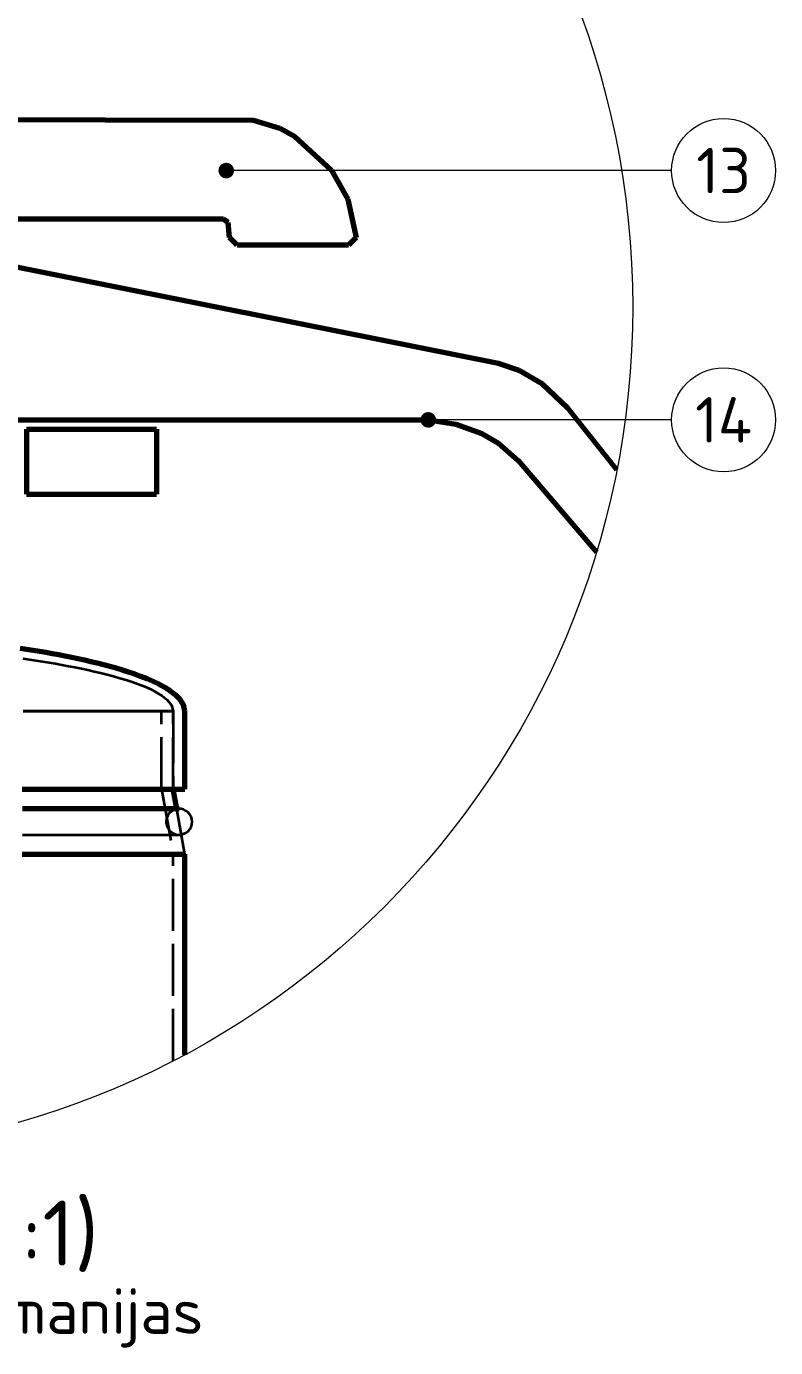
# Model space of a CAD drawing. Header units: millimetres. Extents: x 0 to 2208, y 0 to 420.
# Drawn here: x 835.3 to 892.9, y 245.7 to 347.3 of the extents above; entities that cross this region are included whole.
import ezdxf
from ezdxf.enums import TextEntityAlignment as Align

# ---------------------------------------------------------------- set-up
doc = ezdxf.new("R2010")
doc.units = ezdxf.units.MM
doc.linetypes.add('IRAM-E-TRAZOS', pattern=[5, 4, -1])
for name, color, linetype, lineweight in [('01-VISIBLE', 7, 'CONTINUOUS', 70), ('02-OCULTA', 4, 'IRAM-E-TRAZOS', 35), ('06-TEXTO', 7, 'CONTINUOUS', 25), ('08-FINA', 5, 'CONTINUOUS', 18)]:
    doc.layers.add(name, color=color, linetype=linetype, lineweight=lineweight)
doc.styles.add('ISO3098', font='isocpeur.ttf')

msp = doc.modelspace()

# ---------------------------------------------------------------- hatches: boundary and pattern name
at = {"layer": '08-FINA'}
h = msp.add_hatch(color=7, dxfattribs=at)
h.dxf.hatch_style = 1
edge = h.paths.add_edge_path()
edge.add_arc((850.634, 336.245), 0.6, 0, 360)
h = msp.add_hatch(color=7, dxfattribs=at)
h.dxf.hatch_style = 1
edge = h.paths.add_edge_path()
edge.add_arc((866.184, 317.065), 0.6, 0, 360)

# ---------------------------------------------------------------- linework, layer by layer
at = {"layer": '01-VISIBLE'}
for points in [[(818.428, 340.201), (852.744, 340.135)], [(852.744, 340.135), (854.754, 339.505)], [(854.754, 339.505), (855.924, 338.865)], [(855.924, 338.865), (858.724, 336.275)], [(858.724, 336.275), (859.994, 334.055)], [(859.994, 334.055), (860.634, 331.085)], [(850.414, 332.515), (825.754, 332.515)], [(850.784, 332.255), (850.414, 332.515)], [(850.894, 331.085), (850.784, 332.255)], [(851.474, 330.505), (850.894, 331.085)], [(860.044, 330.505), (851.474, 330.505)], [(860.634, 331.085), (860.044, 330.505)], [(871.584, 321.405), (832.424, 329.235)], [(873.174, 320.875), (871.584, 321.405)], [(874.974, 319.815), (873.174, 320.875)], [(876.924, 317.965), (874.974, 319.815)], [(880.702, 313.23), (876.924, 317.965)], [(832.744, 317.065), (866.184, 317.065)], [(835.254, 316.355), (845.254, 316.355)], [(835.254, 316.355), (835.254, 315.855), (835.254, 315.355), (835.254, 314.855), (835.254, 314.355), (835.254, 313.855), (835.254, 313.355), (835.254, 312.855), (835.254, 312.355), (835.254, 311.855), (835.254, 311.355)], [(845.254, 316.355), (845.254, 315.855), (845.254, 315.355), (845.254, 314.855), (845.254, 314.355), (845.254, 313.855), (845.254, 313.355), (845.254, 312.855), (845.254, 312.355), (845.254, 311.855), (845.254, 311.355)], [(866.184, 317.065), (868.304, 316.745)], [(868.304, 316.745), (870.314, 316.005)], [(870.314, 316.005), (871.584, 315.265)], [(871.584, 315.265), (873.114, 313.945)], [(873.114, 313.945), (879.127, 306.877)], [(835.254, 311.355), (845.254, 311.355)], [(847.454, 294.645), (847.347, 295.133), (847.078, 295.556), (846.724, 295.913), (846.323, 296.217), (845.897, 296.484), (845.455, 296.723), (845.001, 296.94), (844.539, 297.139), (844.071, 297.323), (843.598, 297.495), (843.121, 297.656), (842.642, 297.807), (842.159, 297.951), (841.675, 298.087), (841.189, 298.216), (840.701, 298.34), (840.212, 298.458), (839.722, 298.57), (839.231, 298.679), (838.739, 298.783), (838.245, 298.883), (837.752, 298.979), (837.257, 299.071), (836.762, 299.16), (836.266, 299.246), (835.77, 299.328), (835.273, 299.408), (834.776, 299.486)], [(847.454, 288.645), (847.454, 294.645)], [(834.921, 288.645), (835.423, 288.645), (835.924, 288.645), (836.425, 288.645), (836.927, 288.645), (837.428, 288.645), (837.929, 288.645), (838.43, 288.645), (838.932, 288.645), (839.433, 288.645), (839.934, 288.645), (840.436, 288.645), (840.937, 288.645), (841.438, 288.645), (841.94, 288.645), (842.441, 288.645), (842.942, 288.645), (843.444, 288.645), (843.945, 288.645), (844.446, 288.645), (844.948, 288.645), (845.449, 288.645), (845.95, 288.645), (846.452, 288.645), (846.953, 288.645), (847.454, 288.645)], [(846.824, 287.145), (846.554, 288.645)], [(847.004, 287.145), (846.502, 287.145), (846, 287.145), (845.498, 287.145), (844.996, 287.145), (844.494, 287.145), (843.992, 287.145), (843.49, 287.145), (842.988, 287.145), (842.486, 287.145), (841.984, 287.145), (841.482, 287.145), (840.98, 287.145), (840.478, 287.145), (839.976, 287.145), (839.474, 287.145), (838.972, 287.145), (838.47, 287.145), (837.968, 287.145), (837.466, 287.145), (836.964, 287.145), (836.462, 287.145), (835.96, 287.145), (835.458, 287.145), (834.956, 287.145)], [(834.921, 283.645), (835.423, 283.645), (835.924, 283.645), (836.425, 283.645), (836.927, 283.645), (837.428, 283.645), (837.929, 283.645), (838.43, 283.645), (838.932, 283.645), (839.433, 283.645), (839.934, 283.645), (840.436, 283.645), (840.937, 283.645), (841.438, 283.645), (841.94, 283.645), (842.441, 283.645), (842.942, 283.645), (843.444, 283.645), (843.945, 283.645), (844.446, 283.645), (844.948, 283.645), (845.449, 283.645), (845.95, 283.645), (846.452, 283.645), (846.953, 283.645), (847.454, 283.645)], [(847.454, 268.221), (847.454, 283.645)]]:
    msp.add_lwpolyline(points, dxfattribs=at)
at = {"layer": '02-OCULTA'}
for points in [[(795.274, 340.245), (852.744, 340.135)], [(852.744, 340.135), (854.754, 339.505)], [(854.754, 339.505), (855.924, 338.865)], [(855.924, 338.865), (858.724, 336.275)], [(858.724, 336.275), (859.994, 334.055)], [(859.994, 334.055), (860.634, 331.085)], [(850.414, 332.515), (825.754, 332.515)], [(850.784, 332.255), (850.414, 332.515)], [(850.894, 331.085), (850.784, 332.255)], [(851.474, 330.505), (850.894, 331.085)], [(860.044, 330.505), (851.474, 330.505)], [(860.634, 331.085), (860.044, 330.505)], [(871.584, 321.405), (832.424, 329.235)], [(873.174, 320.875), (871.584, 321.405)], [(874.974, 319.815), (873.174, 320.875)], [(876.924, 317.965), (874.974, 319.815)], [(880.702, 313.23), (876.924, 317.965)], [(832.744, 317.065), (866.184, 317.065)], [(835.254, 311.355), (835.254, 311.855), (835.254, 312.355), (835.254, 312.855), (835.254, 313.355), (835.254, 313.855), (835.254, 314.355), (835.254, 314.855), (835.254, 315.355), (835.254, 315.855), (835.254, 316.355)], [(845.254, 311.355), (845.254, 311.855), (845.254, 312.355), (845.254, 312.855), (845.254, 313.355), (845.254, 313.855), (845.254, 314.355), (845.254, 314.855), (845.254, 315.355), (845.254, 315.855), (845.254, 316.355)], [(866.184, 317.065), (868.304, 316.745)], [(868.304, 316.745), (870.314, 316.005)], [(870.314, 316.005), (871.584, 315.265)], [(871.584, 315.265), (873.114, 313.945)], [(873.114, 313.945), (879.127, 306.877)], [(834.981, 298.704), (835.484, 298.631), (835.985, 298.555), (836.487, 298.476), (836.988, 298.394), (837.488, 298.309), (837.987, 298.22), (838.486, 298.128), (838.985, 298.031), (839.482, 297.93), (839.978, 297.824), (840.473, 297.713), (840.967, 297.597), (841.46, 297.474), (841.95, 297.344), (842.438, 297.205), (842.924, 297.058), (843.406, 296.9), (843.884, 296.728), (844.356, 296.542), (844.819, 296.335), (845.27, 296.103), (845.702, 295.837), (846.098, 295.52), (846.415, 295.126), (846.554, 294.645)], [(846.554, 294.645), (846.051, 294.645), (845.549, 294.645), (845.046, 294.645), (844.543, 294.645), (844.041, 294.645), (843.538, 294.645), (843.035, 294.645), (842.533, 294.645), (842.03, 294.645), (841.527, 294.645), (841.024, 294.645), (840.522, 294.645), (840.019, 294.645), (839.516, 294.645), (839.014, 294.645), (838.511, 294.645), (838.008, 294.645), (837.506, 294.645), (837.003, 294.645), (836.5, 294.645), (835.997, 294.645), (835.495, 294.645), (834.992, 294.645)], [(834.992, 294.645), (835.495, 294.645), (835.997, 294.645), (836.5, 294.645), (837.003, 294.645), (837.506, 294.645), (838.008, 294.645), (838.511, 294.645), (839.014, 294.645), (839.516, 294.645), (840.019, 294.645), (840.522, 294.645), (841.024, 294.645), (841.527, 294.645), (842.03, 294.645), (842.533, 294.645), (843.035, 294.645), (843.538, 294.645), (844.041, 294.645), (844.543, 294.645), (845.046, 294.645), (845.549, 294.645), (846.051, 294.645), (846.554, 294.645)], [(845.654, 294.645), (845.153, 294.645), (844.653, 294.645), (844.152, 294.645), (843.651, 294.645), (843.151, 294.645), (842.65, 294.645), (842.149, 294.645), (841.649, 294.645), (841.148, 294.645), (840.647, 294.645), (840.147, 294.645), (839.646, 294.645), (839.145, 294.645), (838.645, 294.645), (838.144, 294.645), (837.643, 294.645), (837.142, 294.645), (836.642, 294.645), (836.141, 294.645), (835.64, 294.645), (835.14, 294.645)], [(835.14, 294.645), (835.64, 294.645), (836.141, 294.645), (836.642, 294.645), (837.142, 294.645), (837.643, 294.645), (838.144, 294.645), (838.645, 294.645), (839.145, 294.645), (839.646, 294.645), (840.147, 294.645), (840.647, 294.645), (841.148, 294.645), (841.649, 294.645), (842.149, 294.645), (842.65, 294.645), (843.151, 294.645), (843.651, 294.645), (844.152, 294.645), (844.653, 294.645), (845.153, 294.645), (845.654, 294.645)], [(845.654, 288.645), (845.654, 294.645)], [(846.554, 288.645), (846.554, 294.645)], [(846.554, 294.645), (846.554, 288.645)], [(847.454, 288.645), (846.953, 288.645), (846.452, 288.645), (845.95, 288.645), (845.449, 288.645), (844.948, 288.645), (844.446, 288.645), (843.945, 288.645), (843.444, 288.645), (842.942, 288.645), (842.441, 288.645), (841.94, 288.645), (841.438, 288.645), (840.937, 288.645), (840.436, 288.645), (839.934, 288.645), (839.433, 288.645), (838.932, 288.645), (838.43, 288.645), (837.929, 288.645), (837.428, 288.645), (836.927, 288.645), (836.425, 288.645), (835.924, 288.645), (835.423, 288.645), (834.921, 288.645)], [(846.554, 288.645), (846.051, 288.645), (845.549, 288.645), (845.046, 288.645), (844.543, 288.645), (844.041, 288.645), (843.538, 288.645), (843.035, 288.645), (842.533, 288.645), (842.03, 288.645), (841.527, 288.645), (841.024, 288.645), (840.522, 288.645), (840.019, 288.645), (839.516, 288.645), (839.014, 288.645), (838.511, 288.645), (838.008, 288.645), (837.506, 288.645), (837.003, 288.645), (836.5, 288.645), (835.997, 288.645), (835.495, 288.645), (834.992, 288.645)], [(834.992, 288.645), (835.495, 288.645), (835.997, 288.645), (836.5, 288.645), (837.003, 288.645), (837.506, 288.645), (838.008, 288.645), (838.511, 288.645), (839.014, 288.645), (839.516, 288.645), (840.019, 288.645), (840.522, 288.645), (841.024, 288.645), (841.527, 288.645), (842.03, 288.645), (842.533, 288.645), (843.035, 288.645), (843.538, 288.645), (844.041, 288.645), (844.543, 288.645), (845.046, 288.645), (845.549, 288.645), (846.051, 288.645), (846.554, 288.645)], [(846.554, 288.645), (846.051, 288.645), (845.549, 288.645), (845.046, 288.645), (844.543, 288.645), (844.041, 288.645), (843.538, 288.645), (843.035, 288.645), (842.533, 288.645), (842.03, 288.645), (841.527, 288.645), (841.024, 288.645), (840.522, 288.645), (840.019, 288.645), (839.516, 288.645), (839.014, 288.645), (838.511, 288.645), (838.008, 288.645), (837.506, 288.645), (837.003, 288.645), (836.5, 288.645), (835.997, 288.645), (835.495, 288.645), (834.992, 288.645)], [(834.992, 288.645), (835.495, 288.645), (835.997, 288.645), (836.5, 288.645), (837.003, 288.645), (837.506, 288.645), (838.008, 288.645), (838.511, 288.645), (839.014, 288.645), (839.516, 288.645), (840.019, 288.645), (840.522, 288.645), (841.024, 288.645), (841.527, 288.645), (842.03, 288.645), (842.533, 288.645), (843.035, 288.645), (843.538, 288.645), (844.041, 288.645), (844.543, 288.645), (845.046, 288.645), (845.549, 288.645), (846.051, 288.645), (846.554, 288.645)], [(845.654, 288.645), (845.153, 288.645), (844.653, 288.645), (844.152, 288.645), (843.651, 288.645), (843.151, 288.645), (842.65, 288.645), (842.149, 288.645), (841.649, 288.645), (841.148, 288.645), (840.647, 288.645), (840.147, 288.645), (839.646, 288.645), (839.145, 288.645), (838.645, 288.645), (838.144, 288.645), (837.643, 288.645), (837.142, 288.645), (836.642, 288.645), (836.141, 288.645), (835.64, 288.645), (835.14, 288.645)], [(835.14, 288.645), (835.64, 288.645), (836.141, 288.645), (836.642, 288.645), (837.142, 288.645), (837.643, 288.645), (838.144, 288.645), (838.645, 288.645), (839.145, 288.645), (839.646, 288.645), (840.147, 288.645), (840.647, 288.645), (841.148, 288.645), (841.649, 288.645), (842.149, 288.645), (842.65, 288.645), (843.151, 288.645), (843.651, 288.645), (844.152, 288.645), (844.653, 288.645), (845.153, 288.645), (845.654, 288.645)], [(845.654, 288.645), (846.554, 283.645)], [(847.004, 287.145), (846.502, 287.145), (846, 287.145), (845.498, 287.145), (844.996, 287.145), (844.494, 287.145), (843.992, 287.145), (843.49, 287.145), (842.988, 287.145), (842.486, 287.145), (841.984, 287.145), (841.482, 287.145), (840.98, 287.145), (840.478, 287.145), (839.976, 287.145), (839.474, 287.145), (838.972, 287.145), (838.47, 287.145), (837.968, 287.145), (837.466, 287.145), (836.964, 287.145), (836.462, 287.145), (835.96, 287.145), (835.458, 287.145), (834.956, 287.145)], [(848.004, 286.145), (847.984, 286.346), (847.923, 286.539), (847.825, 286.716), (847.693, 286.87), (847.533, 286.994), (847.351, 287.083), (847.156, 287.134), (846.954, 287.144), (846.754, 287.113), (846.564, 287.043), (846.392, 286.936), (846.245, 286.796), (846.13, 286.63), (846.05, 286.444), (846.009, 286.246), (846.009, 286.044), (846.05, 285.846), (846.13, 285.66), (846.245, 285.494), (846.392, 285.354), (846.564, 285.247), (846.754, 285.177), (846.954, 285.146), (847.156, 285.157), (847.351, 285.207), (847.533, 285.296), (847.693, 285.42), (847.825, 285.574), (847.923, 285.751), (847.984, 285.944), (848.004, 286.145)], [(847.454, 283.645), (846.824, 287.145)], [(834.956, 285.145), (835.458, 285.145), (835.96, 285.145), (836.462, 285.145), (836.964, 285.145), (837.466, 285.145), (837.968, 285.145), (838.47, 285.145), (838.972, 285.145), (839.474, 285.145), (839.976, 285.145), (840.478, 285.145), (840.98, 285.145), (841.482, 285.145), (841.984, 285.145), (842.486, 285.145), (842.988, 285.145), (843.49, 285.145), (843.992, 285.145), (844.494, 285.145), (844.996, 285.145), (845.498, 285.145), (846, 285.145), (846.502, 285.145), (847.004, 285.145)], [(834.956, 285.145), (835.458, 285.145), (835.96, 285.145), (836.462, 285.145), (836.964, 285.145), (837.466, 285.145), (837.968, 285.145), (838.47, 285.145), (838.972, 285.145), (839.474, 285.145), (839.976, 285.145), (840.478, 285.145), (840.98, 285.145), (841.482, 285.145), (841.984, 285.145), (842.486, 285.145), (842.988, 285.145), (843.49, 285.145), (843.992, 285.145), (844.494, 285.145), (844.996, 285.145), (845.498, 285.145), (846, 285.145), (846.502, 285.145), (847.004, 285.145)], [(847.454, 283.645), (846.953, 283.645), (846.452, 283.645), (845.95, 283.645), (845.449, 283.645), (844.948, 283.645), (844.446, 283.645), (843.945, 283.645), (843.444, 283.645), (842.942, 283.645), (842.441, 283.645), (841.94, 283.645), (841.438, 283.645), (840.937, 283.645), (840.436, 283.645), (839.934, 283.645), (839.433, 283.645), (838.932, 283.645), (838.43, 283.645), (837.929, 283.645), (837.428, 283.645), (836.927, 283.645), (836.425, 283.645), (835.924, 283.645), (835.423, 283.645), (834.921, 283.645)], [(846.554, 283.645), (846.051, 283.645), (845.549, 283.645), (845.046, 283.645), (844.543, 283.645), (844.041, 283.645), (843.538, 283.645), (843.035, 283.645), (842.533, 283.645), (842.03, 283.645), (841.527, 283.645), (841.024, 283.645), (840.522, 283.645), (840.019, 283.645), (839.516, 283.645), (839.014, 283.645), (838.511, 283.645), (838.008, 283.645), (837.506, 283.645), (837.003, 283.645), (836.5, 283.645), (835.997, 283.645), (835.495, 283.645), (834.992, 283.645)], [(834.992, 283.645), (835.495, 283.645), (835.997, 283.645), (836.5, 283.645), (837.003, 283.645), (837.506, 283.645), (838.008, 283.645), (838.511, 283.645), (839.014, 283.645), (839.516, 283.645), (840.019, 283.645), (840.522, 283.645), (841.024, 283.645), (841.527, 283.645), (842.03, 283.645), (842.533, 283.645), (843.035, 283.645), (843.538, 283.645), (844.041, 283.645), (844.543, 283.645), (845.046, 283.645), (845.549, 283.645), (846.051, 283.645), (846.554, 283.645)], [(846.554, 267.753), (846.554, 283.645)]]:
    msp.add_lwpolyline(points, dxfattribs=at)
at = {"layer": '08-FINA'}
for p, q in [((884.917, 336.245), (850.634, 336.245)), ((884.917, 317.065), (866.184, 317.065))]:
    msp.add_line(p, q, dxfattribs=at)
for centre, radius in [((816.667, 325.75), 65.25), ((888.917, 336.245), 4), ((888.917, 317.065), 4)]:
    msp.add_circle(centre, radius, dxfattribs=at)

# ---------------------------------------------------------------- texts
at = {"layer": '06-TEXTO', "style": 'ISO3098'}
for s, height, p in [('13', 3.5, (888.917, 336.245)), ('14', 3.5, (888.917, 317.065)), ('DETALLE A (1:1)', 5, (816.667, 254.5)), ('Válvula, manómetro y manijas', 3.5, (816.667, 248.5))]:
    msp.add_text(s, height=height, dxfattribs=at).set_placement(p, align=Align.MIDDLE_CENTER)

doc.saveas('drawing.dxf')
